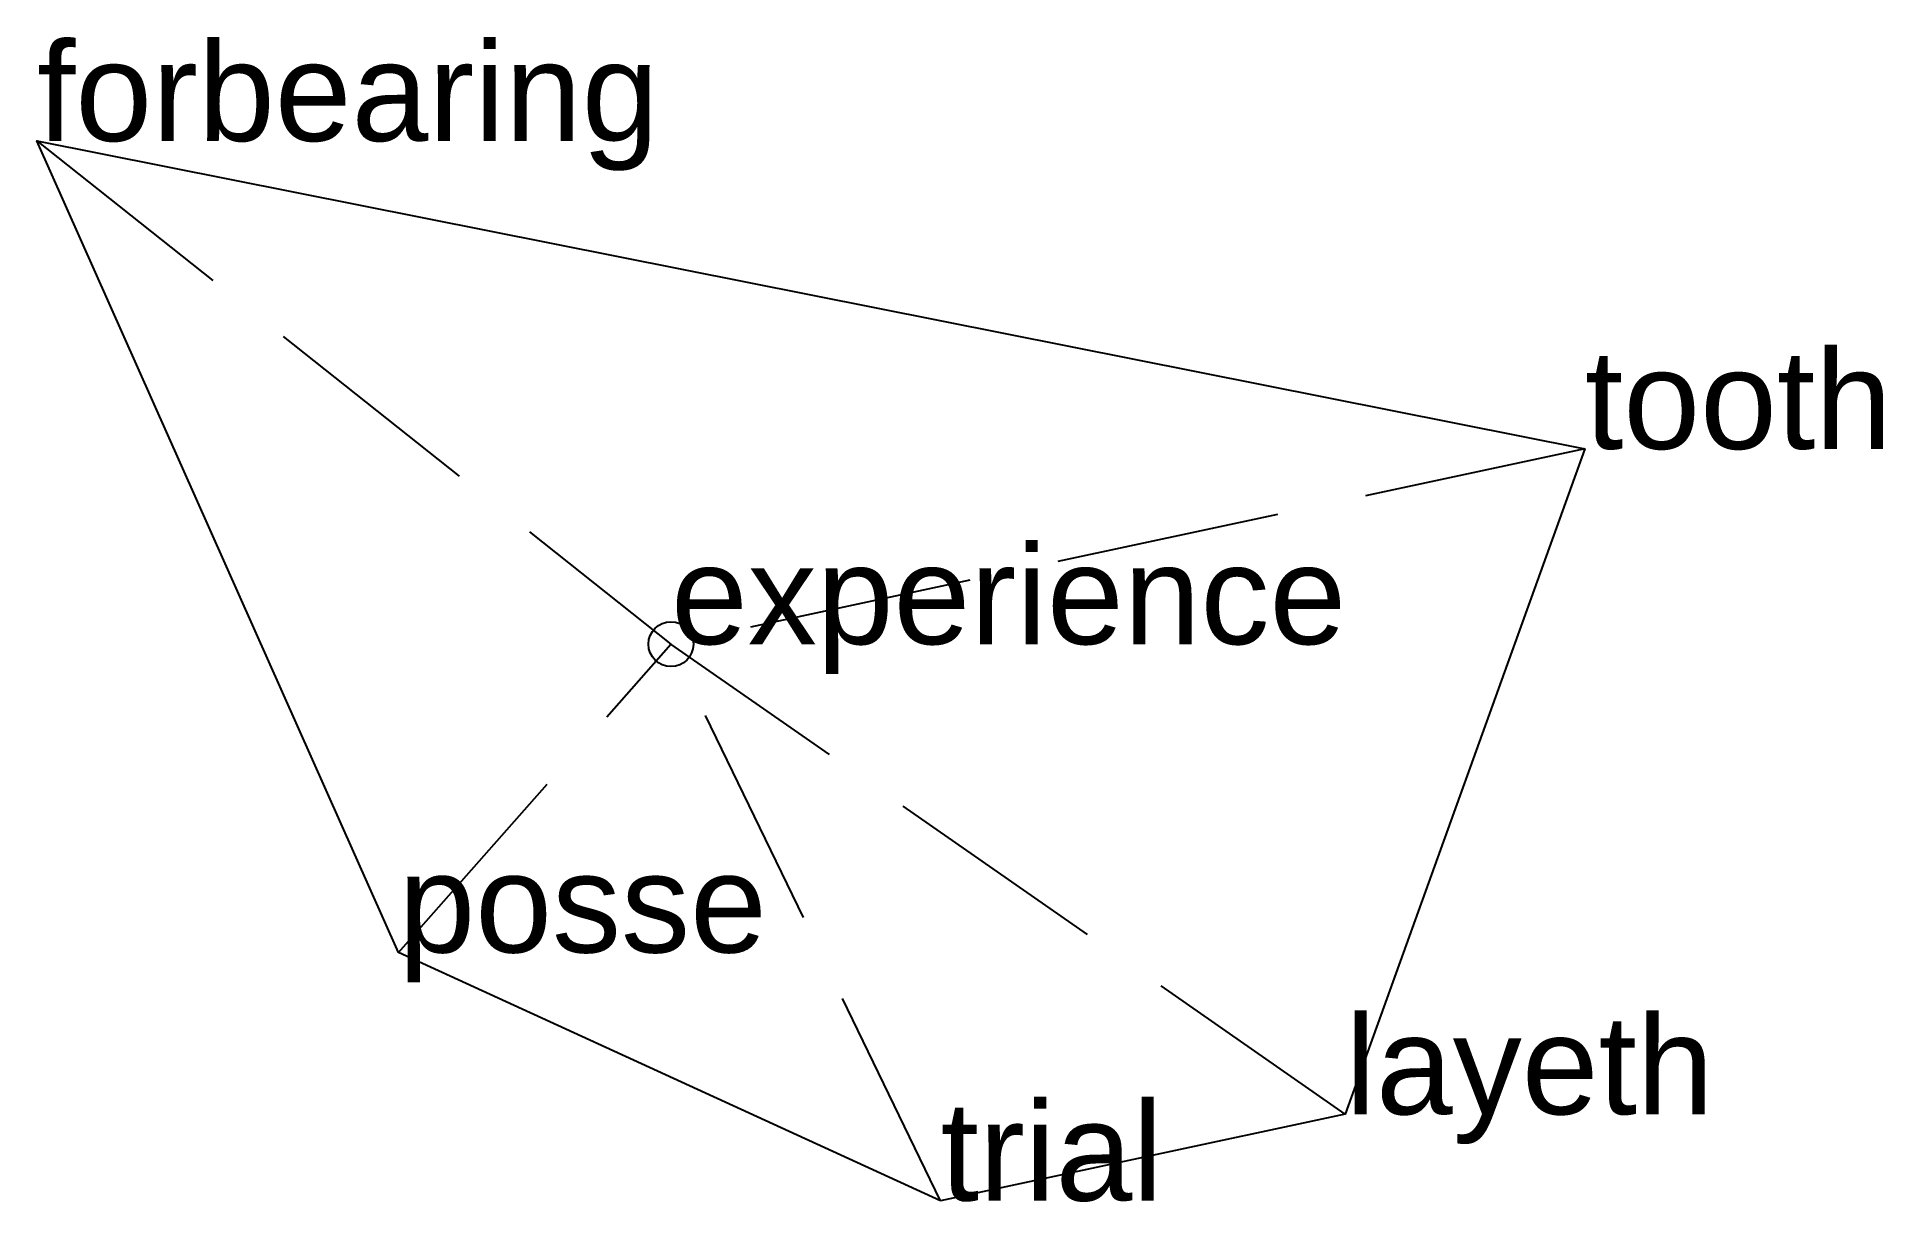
# Model space of a CAD drawing. Extents: x -0.71 to 1.35, y -0.62 to 0.68.
import ezdxf

# ---------------------------------------------------------------- set-up
doc = ezdxf.new("R2010")
doc.units = 0
doc.linetypes.add('DASHED2', pattern=[0.3, 0.25, -0.05])
doc.layers.add('TEXT', color=1, linetype='CONTINUOUS')
doc.styles.get("Standard").update_dxf_attribs({"font": 'arial.ttf'})

msp = doc.modelspace()

# ---------------------------------------------------------------- linework, layer by layer
at = {"linetype": 'DASHED2'}
for p in [(-0.7057, 0.56), (1.0174, 0.2173), (-0.3033, -0.3431), (0, 0), (0.7506, -0.5232), (0.3001, -0.6193)]:
    msp.add_line(p, (0, 0), dxfattribs=at)
msp.add_circle((0, 0), 0.025)
at = {"layer": 'OUTLINE', "linetype": 'CONTINUOUS'}
msp.add_polyline3d([(0.3001, -0.6193, 0), (-0.3033, -0.3431, 0), (-0.7057, 0.56, 0), (1.0174, 0.2173, 0), (0.7506, -0.5232, 0), (0.3001, -0.6193, 0)], close=True, dxfattribs=at)

# ---------------------------------------------------------------- texts
at = {"layer": 'TEXT'}
for s, p in [('forbearing', (-0.7057, 0.56)), ('tooth', (1.0174, 0.2173)), ('experience', (0, 0)), ('posse', (-0.3033, -0.3431)), ('layeth', (0.7506, -0.5232)), ('trial', (0.3001, -0.6193))]:
    msp.add_text(s, height=0.11, dxfattribs=at).set_placement(p)

doc.saveas('drawing.dxf')
